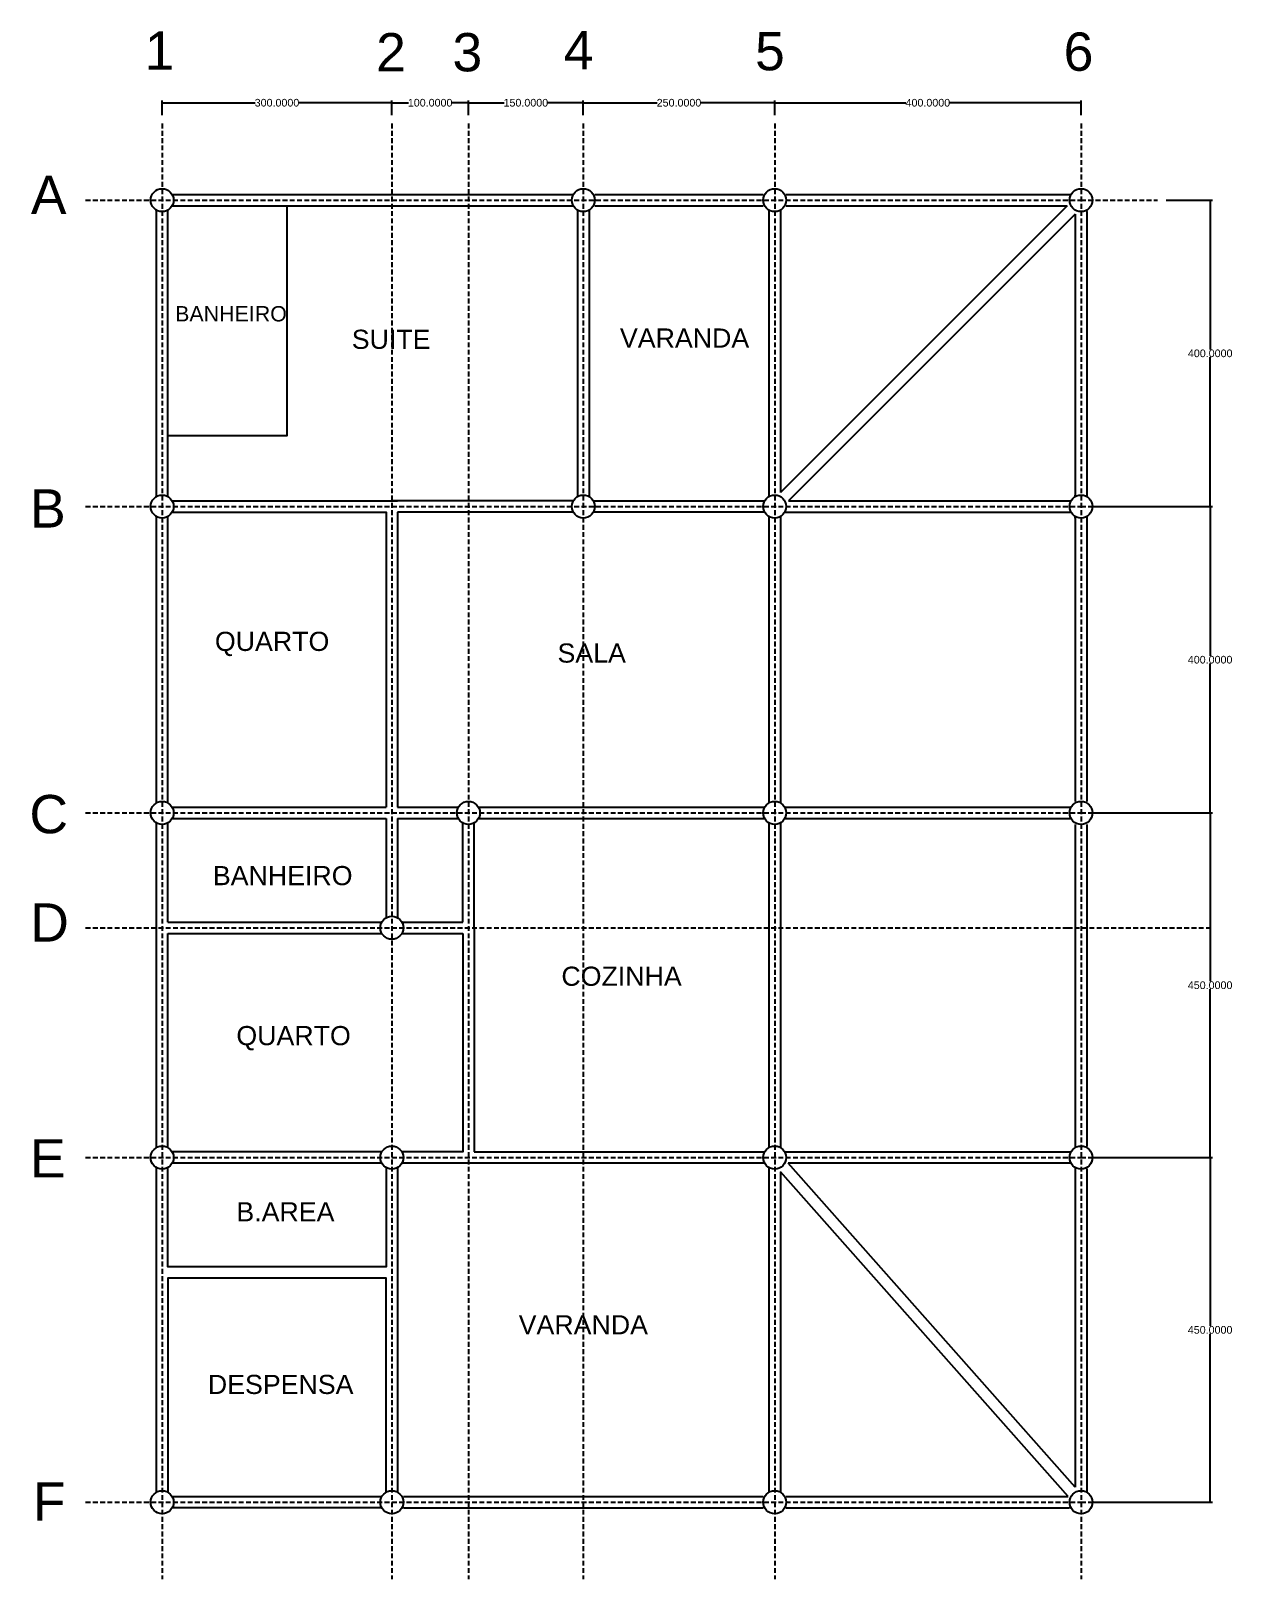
# Model space of a CAD drawing. Header units: millimetres. Extents: x 120 to 1688, y 93 to 2114.
import ezdxf

# ---------------------------------------------------------------- set-up
doc = ezdxf.new("R2010")
doc.units = ezdxf.units.MM
doc.linetypes.add('HIDDEN', pattern=[9.525, 6.35, -3.175])
for name, color, linetype in [('Cotas', 1, 'Continuous'), ('Estaca', 3, 'Continuous'), ('Textos', 1, 'Continuous'), ('Viga Baldrame', 2, 'Continuous')]:
    doc.layers.add(name, color=color, linetype=linetype)
doc.styles.get("Standard").update_dxf_attribs({"font": 'arial.ttf'})
doc.dimstyles.new('10cm', dxfattribs={"dimtxt": 10, "dimasz": 0.18, "dimexe": 3, "dimexo": 11, "dimgap": 0.09, "dimtad": 0, "dimtih": 1, "dimtoh": 1, "dimdec": 4, "dimzin": 0, "dimdsep": 46, "dimtxsty": 'Standard', "dimcen": 0.09, "dimadec": 0, "dimazin": 0, "dimtfac": 1, "dimtdec": 4, "dimtofl": 0, "dimtmove": 0, "dimatfit": 3, "dimfxl": 1, "dimtolj": 1, "dimtzin": 0, "dimarcsym": 0})

# ---------------------------------------------------------------- blocks, each defined once
blk = doc.blocks.new('*D17')
at = {"layer": 'Cotas', "color": 0, "lineweight": -2, "transparency": 16777216}
for p, q in [((291, 2004.4), (291, 2023.6)), ((591, 2004.4), (591, 2023.6)), ((291.2, 2020.6), (412.4, 2020.6)), ((590.8, 2020.6), (469.6, 2020.6))]:
    blk.add_line(p, q, dxfattribs=at)
at = {"layer": 'Cotas', "color": 0, "transparency": 16777216}
for points in [[(291.2, 2020.6), (291.2, 2020.6), (291, 2020.6)], [(590.8, 2020.6), (590.8, 2020.6), (591, 2020.6)]]:
    blk.add_solid(points, dxfattribs=at)
at = {"layer": 'Defpoints', "color": 0, "transparency": 16777216}
for p in [(591, 2020.6), (291, 1993.4), (591, 1993.4)]:
    blk.add_point(p, dxfattribs=at)
at = {"layer": 'Cotas', "color": 0, "transparency": 16777216, "insert": (441, 2020.6), "char_height": 10, "attachment_point": 5}
blk.add_mtext('\\A1;300.0000', dxfattribs=at)
blk = doc.blocks.new('*D18')
at = {"layer": 'Cotas', "color": 0, "lineweight": -2, "transparency": 16777216}
for p, q in [((591, 2004.4), (591, 2023.6)), ((691, 2004.4), (691, 2023.6)), ((591.2, 2020.6), (612.9, 2020.6)), ((690.8, 2020.6), (669.1, 2020.6))]:
    blk.add_line(p, q, dxfattribs=at)
at = {"layer": 'Cotas', "color": 0, "transparency": 16777216}
for points in [[(591.2, 2020.6), (591.2, 2020.6), (591, 2020.6)], [(690.8, 2020.6), (690.8, 2020.6), (691, 2020.6)]]:
    blk.add_solid(points, dxfattribs=at)
at = {"layer": 'Defpoints', "color": 0, "transparency": 16777216}
for p in [(691, 2020.6), (591, 1993.4), (691, 1993.4)]:
    blk.add_point(p, dxfattribs=at)
at = {"layer": 'Cotas', "color": 0, "transparency": 16777216, "insert": (641, 2020.6), "char_height": 10, "attachment_point": 5}
blk.add_mtext('\\A1;100.0000', dxfattribs=at)
blk = doc.blocks.new('*D19')
at = {"layer": 'Cotas', "color": 0, "lineweight": -2, "transparency": 16777216}
for p, q in [((691, 2004.4), (691, 2023.6)), ((841, 2004.4), (841, 2023.6)), ((691.2, 2020.6), (737.9, 2020.6)), ((840.8, 2020.6), (794.1, 2020.6))]:
    blk.add_line(p, q, dxfattribs=at)
at = {"layer": 'Cotas', "color": 0, "transparency": 16777216}
for points in [[(691.2, 2020.6), (691.2, 2020.6), (691, 2020.6)], [(840.8, 2020.6), (840.8, 2020.6), (841, 2020.6)]]:
    blk.add_solid(points, dxfattribs=at)
at = {"layer": 'Defpoints', "color": 0, "transparency": 16777216}
for p in [(841, 2020.6), (691, 1993.4), (841, 1993.4)]:
    blk.add_point(p, dxfattribs=at)
at = {"layer": 'Cotas', "color": 0, "transparency": 16777216, "insert": (766, 2020.6), "char_height": 10, "attachment_point": 5}
blk.add_mtext('\\A1;150.0000', dxfattribs=at)
blk = doc.blocks.new('*D11')
at = {"layer": 'Cotas', "color": 0, "lineweight": -2, "transparency": 16777216}
for p, q in [((841, 2004.4), (841, 2023.6)), ((1091, 2004.4), (1091, 2023.6)), ((841.2, 2020.6), (937.3, 2020.6)), ((1090.8, 2020.6), (994.7, 2020.6))]:
    blk.add_line(p, q, dxfattribs=at)
at = {"layer": 'Cotas', "color": 0, "transparency": 16777216}
for points in [[(841.2, 2020.6), (841.2, 2020.6), (841, 2020.6)], [(1090.8, 2020.6), (1090.8, 2020.6), (1091, 2020.6)]]:
    blk.add_solid(points, dxfattribs=at)
at = {"layer": 'Defpoints', "color": 0, "transparency": 16777216}
for p in [(1091, 2020.6), (841, 1993.4), (1091, 1993.4)]:
    blk.add_point(p, dxfattribs=at)
at = {"layer": 'Cotas', "color": 0, "transparency": 16777216, "insert": (966, 2020.6), "char_height": 10, "attachment_point": 5}
blk.add_mtext('\\A1;250.0000', dxfattribs=at)
blk = doc.blocks.new('*D12')
at = {"layer": 'Cotas', "color": 0, "lineweight": -2, "transparency": 16777216}
for p, q in [((1091, 2004.4), (1091, 2023.6)), ((1491, 2004.4), (1491, 2023.6)), ((1091.2, 2020.6), (1262.2, 2020.6)), ((1490.8, 2020.6), (1319.8, 2020.6))]:
    blk.add_line(p, q, dxfattribs=at)
at = {"layer": 'Cotas', "color": 0, "transparency": 16777216}
for points in [[(1091.2, 2020.6), (1091.2, 2020.5), (1091, 2020.6)], [(1490.8, 2020.6), (1490.8, 2020.5), (1491, 2020.6)]]:
    blk.add_solid(points, dxfattribs=at)
at = {"layer": 'Defpoints', "color": 0, "transparency": 16777216}
for p in [(1491, 2020.6), (1091, 1993.4), (1491, 1993.4)]:
    blk.add_point(p, dxfattribs=at)
at = {"layer": 'Cotas', "color": 0, "transparency": 16777216, "insert": (1291, 2020.6), "char_height": 10, "attachment_point": 5}
blk.add_mtext('\\A1;400.0000', dxfattribs=at)
blk = doc.blocks.new('*D13')
at = {"layer": 'Cotas', "color": 0, "lineweight": -2, "transparency": 16777216}
for p, q in [((1602, 1893.4), (1662.7, 1893.4)), ((1659.7, 1893.3), (1659.7, 1698.6)), ((1659.7, 1493.6), (1659.7, 1688.3)), ((1602, 1493.4), (1662.7, 1493.4))]:
    blk.add_line(p, q, dxfattribs=at)
at = {"layer": 'Cotas', "color": 0, "transparency": 16777216}
for points in [[(1659.6, 1893.3), (1659.7, 1893.3), (1659.7, 1893.4)], [(1659.6, 1493.6), (1659.7, 1493.6), (1659.7, 1493.4)]]:
    blk.add_solid(points, dxfattribs=at)
at = {"layer": 'Defpoints', "color": 0, "transparency": 16777216}
for p in [(1591, 1893.4), (1591, 1493.4), (1659.7, 1493.4)]:
    blk.add_point(p, dxfattribs=at)
at = {"layer": 'Cotas', "color": 0, "transparency": 16777216, "insert": (1659.7, 1693.4), "char_height": 10, "attachment_point": 5}
blk.add_mtext('\\A1;400.0000', dxfattribs=at)
blk = doc.blocks.new('*D14')
at = {"layer": 'Cotas', "color": 0, "lineweight": -2, "transparency": 16777216}
for p, q in [((1502, 1493.4), (1662.6, 1493.4)), ((1659.6, 1493.3), (1659.6, 1298.6)), ((1659.6, 1093.6), (1659.6, 1288.3)), ((1502, 1093.4), (1662.6, 1093.4))]:
    blk.add_line(p, q, dxfattribs=at)
at = {"layer": 'Cotas', "color": 0, "transparency": 16777216}
for points in [[(1659.6, 1493.3), (1659.7, 1493.3), (1659.6, 1493.4)], [(1659.6, 1093.6), (1659.7, 1093.6), (1659.6, 1093.4)]]:
    blk.add_solid(points, dxfattribs=at)
at = {"layer": 'Defpoints', "color": 0, "transparency": 16777216}
for p in [(1491, 1493.4), (1491, 1093.4), (1659.6, 1093.4)]:
    blk.add_point(p, dxfattribs=at)
at = {"layer": 'Cotas', "color": 0, "transparency": 16777216, "insert": (1659.6, 1293.4), "char_height": 10, "attachment_point": 5}
blk.add_mtext('\\A1;400.0000', dxfattribs=at)
blk = doc.blocks.new('*D15')
at = {"layer": 'Cotas', "color": 0, "lineweight": -2, "transparency": 16777216}
for p, q in [((1502, 1093.4), (1662.6, 1093.4)), ((1659.6, 1093.3), (1659.6, 873.6)), ((1659.6, 643.6), (1659.6, 863.3)), ((1502, 643.4), (1662.6, 643.4))]:
    blk.add_line(p, q, dxfattribs=at)
at = {"layer": 'Cotas', "color": 0, "transparency": 16777216}
for points in [[(1659.6, 1093.3), (1659.7, 1093.3), (1659.6, 1093.4)], [(1659.6, 643.6), (1659.7, 643.6), (1659.6, 643.4)]]:
    blk.add_solid(points, dxfattribs=at)
at = {"layer": 'Defpoints', "color": 0, "transparency": 16777216}
for p in [(1491, 1093.4), (1491, 643.4), (1659.6, 643.4)]:
    blk.add_point(p, dxfattribs=at)
at = {"layer": 'Cotas', "color": 0, "transparency": 16777216, "insert": (1659.6, 868.4), "char_height": 10, "attachment_point": 5}
blk.add_mtext('\\A1;450.0000', dxfattribs=at)
blk = doc.blocks.new('*D16')
at = {"layer": 'Cotas', "color": 0, "lineweight": -2, "transparency": 16777216}
for p, q in [((1502, 643.4), (1662.6, 643.4)), ((1659.6, 643.3), (1659.6, 423.6)), ((1659.6, 193.6), (1659.6, 413.3)), ((1502, 193.4), (1662.6, 193.4))]:
    blk.add_line(p, q, dxfattribs=at)
at = {"layer": 'Cotas', "color": 0, "transparency": 16777216}
for points in [[(1659.6, 643.3), (1659.7, 643.3), (1659.6, 643.4)], [(1659.6, 193.6), (1659.7, 193.6), (1659.6, 193.4)]]:
    blk.add_solid(points, dxfattribs=at)
at = {"layer": 'Defpoints', "color": 0, "transparency": 16777216}
for p in [(1491, 643.4), (1491, 193.4), (1659.6, 193.4)]:
    blk.add_point(p, dxfattribs=at)
at = {"layer": 'Cotas', "color": 0, "transparency": 16777216, "insert": (1659.6, 418.4), "char_height": 10, "attachment_point": 5}
blk.add_mtext('\\A1;450.0000', dxfattribs=at)

msp = doc.modelspace()

# ---------------------------------------------------------------- linework, layer by layer
for points in [[(1476.01154, 1900.9475), (1478.02116, 1900.9475)], [(1472.90494, 1885.9475), (1098.51154, 1511.5541)], [(1498.51154, 1878.4475), (1498.51154, 1880.45712)], [(1483.51154, 1506.43788), (1483.51154, 1508.4475)], [(1498.51154, 1508.4475), (1498.51154, 1506.43788)], [(283.51154, 1106.43788), (283.51154, 1480.45712)], [(1483.51154, 1478.4475), (1483.51154, 1480.45712)], [(1498.51154, 1480.45712), (1498.51154, 1478.4475)], [(1483.51154, 658.4475), (1483.51154, 656.43788)], [(1498.51154, 656.43788), (1498.51154, 658.4475)], [(698.51154, 635.9475), (604.00192, 635.9475)], [(1483.51154, 630.45712), (1483.51154, 628.4475)], [(1498.51154, 628.4475), (1498.51154, 630.45712)], [(1498.51154, 208.4475), (1498.51154, 206.43788)]]:
    msp.add_lwpolyline(points)
at = {"layer": 'Cotas', "linetype": 'HIDDEN'}
for points in [[(291.01154, 1993.4475), (291.01154, 93.13808)], [(591.01154, 1993.4475), (591.01154, 93.13808)], [(691.01154, 1993.4475), (691.01154, 93.13808)], [(841.01154, 1993.4475), (841.01154, 93.13808)], [(1091.01154, 1993.4475), (1091.01154, 93.13808)], [(1491.01154, 1993.4475), (1491.01154, 93.13808)], [(191.01154, 1893.4475), (1491.01154, 1893.4475), (1591.01154, 1893.4475)], [(191.01154, 1493.4475), (1491.01154, 1493.4475), (1591.01154, 1493.4475)], [(191.01154, 1093.4475), (1491.01154, 1093.4475), (1591.01154, 1093.4475)], [(191.01154, 943.4475), (1473.3485, 943.4475), (1659.62343, 943.4475)], [(191.01154, 643.4475), (1491.01154, 643.4475), (1591.01154, 643.4475)], [(191.01154, 193.4475), (1491.01154, 193.4475), (1591.01154, 193.4475)]]:
    msp.add_lwpolyline(points, dxfattribs=at)
at = {"layer": 'Estaca'}
for centre in [(291.01154, 1893.4475), (841.01154, 1893.4475), (1091.01154, 1893.4475), (1491.01154, 1893.4475), (291.01154, 1493.4475), (841.01154, 1493.4475), (1091.01154, 1493.4475), (1491.01154, 1493.4475), (291.01154, 1093.4475), (691.01154, 1093.4475), (1091.01154, 1093.4475), (1491.01154, 1093.4475), (591.01154, 943.4475), (291.01154, 643.4475), (591.01154, 643.4475), (1091.01154, 643.4475), (1491.01154, 643.4475), (291.01154, 193.4475), (591.01154, 193.4475), (1091.01154, 193.4475), (1491.01154, 193.4475)]:
    msp.add_circle(centre, 15, dxfattribs=at)
at = {"layer": 'Viga Baldrame'}
for p, q in [((1098.51154, 1080.45712), (1098.51154, 656.43788)), ((1078.02116, 635.9475), (604.00192, 635.9475)), ((1478.02116, 635.9475), (1108.53682, 635.9475)), ((1098.51154, 624.64511), (1098.51154, 206.43788))]:
    msp.add_line(p, q, dxfattribs=at)
for points in [[(304.00192, 1900.9475), (828.02116, 1900.9475)], [(856.01154, 1900.9475), (1076.01154, 1900.9475)], [(1106.01154, 1900.9475), (1476.01154, 1900.9475)], [(283.51154, 1506.43788), (283.51154, 1880.45712)], [(304.00192, 1885.9475), (454.00192, 1885.9475), (454.00192, 1585.9475), (304.00192, 1585.9475), (298.51154, 1585.9475)], [(298.51154, 1506.43788), (298.51154, 1880.45712)], [(304.00192, 1885.9475), (828.02116, 1885.9475)], [(833.51154, 1880.45712), (833.51154, 1506.43788)], [(848.51154, 1880.45712), (848.51154, 1506.43788)], [(856.01154, 1885.9475), (1076.01154, 1885.9475)], [(1083.51154, 1880.45712), (1083.51154, 1506.43788)], [(1472.90494, 1885.9475), (1098.51154, 1511.5541)], [(1098.51154, 1880.45712), (1098.51154, 1511.5541)], [(1106.01154, 1885.9475), (1472.90494, 1885.9475)], [(1483.51154, 1875.3409), (1109.11814, 1500.9475)], [(1483.51154, 1875.3409), (1483.51154, 1508.4475)], [(1498.51154, 1878.4475), (1498.51154, 1508.4475)], [(304.00192, 1500.9475), (598.51154, 1500.9475)], [(828.02116, 1500.9475), (591.01154, 1500.9475)], [(854.00192, 1500.9475), (1078.02116, 1500.9475)], [(1109.11814, 1500.9475), (1478.02116, 1500.9475)], [(283.51154, 1106.43788), (283.51154, 1480.45712)], [(298.51154, 1106.43788), (298.51154, 1480.45712)], [(304.00192, 1485.9475), (583.51154, 1485.9475), (583.51154, 1100.9475)], [(598.51154, 1485.9475), (598.51154, 1100.9475)], [(828.02116, 1485.9475), (598.51154, 1485.9475)], [(1078.02116, 1485.9475), (854.00192, 1485.9475)], [(1083.51154, 1480.45712), (1083.51154, 1393.4475)], [(1098.51154, 1480.45712), (1098.51154, 1393.4475)], [(1104.00192, 1485.9475), (1478.02116, 1485.9475)], [(1483.51154, 1478.4475), (1483.51154, 1393.4475)], [(1498.51154, 1478.4475), (1498.51154, 1393.4475)], [(1083.51154, 1393.4475), (1083.51154, 1106.43788)], [(1098.51154, 1393.4475), (1098.51154, 1106.43788)], [(1483.51154, 1393.4475), (1483.51154, 1108.4475)], [(1498.51154, 1393.4475), (1498.51154, 1108.4475)], [(304.00192, 1100.9475), (583.51154, 1100.9475)], [(598.51154, 1100.9475), (678.02116, 1100.9475)], [(704.00192, 1100.9475), (1078.02116, 1100.9475)], [(1104.00192, 1100.9475), (1478.02116, 1100.9475)], [(283.51154, 943.4475), (283.51154, 1080.45712)], [(298.51154, 950.9475), (298.51154, 1080.45712)], [(304.00192, 1085.9475), (583.51154, 1085.9475)], [(583.51154, 1085.9475), (583.51154, 956.43788)], [(598.51154, 1085.9475), (678.02116, 1085.9475)], [(598.51154, 1085.9475), (598.51154, 956.43788)], [(683.51154, 950.9475), (683.51154, 1080.45712)], [(698.51154, 943.4475), (698.51154, 1080.45712)], [(704.00192, 1085.9475), (1078.02116, 1085.9475)], [(1083.51154, 1080.45712), (1083.51154, 656.43788)], [(1104.00192, 1085.9475), (1478.02116, 1085.9475)], [(1483.51154, 1078.4475), (1483.51154, 658.4475)], [(1498.51154, 1078.4475), (1498.51154, 658.4475)], [(298.51154, 950.9475), (578.02116, 950.9475)], [(604.00192, 950.9475), (683.51154, 950.9475)], [(283.51154, 656.43788), (283.51154, 943.4475)], [(298.51154, 656.43788), (298.51154, 935.9475)], [(298.51154, 935.9475), (578.02116, 935.9475)], [(604.00192, 935.9475), (683.51154, 935.9475)], [(683.51154, 935.9475), (683.51154, 650.9475), (604.00192, 650.9475)], [(698.51154, 943.4475), (698.51154, 650.9475)], [(578.02116, 650.9475), (304.00192, 650.9475)], [(698.51154, 650.9475), (1078.02116, 650.9475)], [(1104.00192, 650.9475), (1478.02116, 650.9475)], [(283.51154, 493.4475), (283.51154, 630.45712)], [(583.51154, 630.45712), (583.51154, 500.9475), (298.51154, 500.9475), (298.51154, 630.45712)], [(578.02116, 635.9475), (304.00192, 635.9475)], [(598.51154, 630.45712), (598.51154, 343.4475)], [(1083.51154, 630.45712), (1083.51154, 206.43788)], [(1483.51154, 213.2053), (1108.53682, 635.9475)], [(1483.51154, 628.4475), (1483.51154, 213.2053)], [(1498.51154, 628.4475), (1498.51154, 208.4475)], [(1474.33371, 200.9475), (1098.51154, 624.64511)], [(283.51154, 206.43788), (283.51154, 493.4475)], [(583.51154, 206.43788), (583.51154, 485.9475), (298.51154, 485.9475), (298.51154, 206.43788)], [(598.51154, 493.4475), (598.51154, 206.43788)], [(304.00192, 200.9475), (578.02116, 200.9475)], [(578.02116, 185.9475), (304.00192, 185.9475)], [(606.01154, 200.9475), (1076.01154, 200.9475)], [(606.01154, 185.9475), (1076.01154, 185.9475)], [(1106.01154, 200.9475), (1474.33371, 200.9475)], [(1106.01154, 185.9475), (1476.01154, 185.9475)]]:
    msp.add_lwpolyline(points, dxfattribs=at)

# ---------------------------------------------------------------- texts
at = {"layer": 'Cotas'}
for s, p in [('1', (268.23303, 2063.66187)), ('2', (570.48003, 2061.61063)), ('3', (670.19764, 2061.63423)), ('4', (815.43452, 2064.35853)), ('5', (1065.34546, 2062.98411)), ('6', (1468.32901, 2062.34998)), ('A', (119.56733, 1875.26504)), ('B', (118.54445, 1465.93886)), ('C', (117.70501, 1066.8373)), ('D', (118.77224, 925.39081)), ('E', (118.41569, 617.42984)), ('F', (122.27248, 169.38212))]:
    msp.add_text(s, height=50, dxfattribs=at).set_placement(p)
at = {"layer": 'Textos', "attachment_point": 1}
for s, width, gutter_width, insert, char_height in [('BANHEIRO ', 280, 3579.08235, (307.96967, 1755.15878), 20), ('SUITE', 345.1992378, 12.5, (538.63991, 1724.2862), 25), ('VARANDA', 138.4912461, 12.5, (888.8736, 1725.91855), 25), ('QUARTO', 237.8956155, 12.5, (359.95965, 1329.90366), 25), ('SALA', 310.5995129, 12.5, (807.35412, 1314.64882), 25), ('BANHEIRO', 140.5932574, 12.5, (357.26129, 1024.07599), 25), ('COZINHA', 270.3424613, 12.5, (812.41842, 892.69494), 25), ('QUARTO', 180, 12.5, (387.96967, 815.15878), 25), ('B.AREA', 150, 12.5, (387.96967, 585.15878), 25), ('VARANDA', 530.17879, 12.5, (756.64856, 437.64099), 25), ('DESPENSA', 162.3567535, 12.5, (350.71989, 359.74163), 25)]:
    msp.add_mtext_dynamic_manual_height_columns(s, width=width, gutter_width=gutter_width, heights=[0], dxfattribs=dict(at, insert=insert, char_height=char_height))

# ---------------------------------------------------------------- dimensions: what is measured, and where the dimension line sits
at = {"layer": 'Cotas'}
for base, p1, p2, picture, middle in [((591.01154, 2020.61052), (291.01154, 1993.4475), (591.01154, 1993.4475), '*D17', (441.01154, 2020.61052)), ((691.01154, 2020.61052), (591.01154, 1993.4475), (691.01154, 1993.4475), '*D18', (641.01154, 2020.61052)), ((841.01154, 2020.61052), (691.01154, 1993.4475), (841.01154, 1993.4475), '*D19', (766.01154, 2020.61052)), ((1091.01154, 2020.58052), (841.01154, 1993.4475), (1091.01154, 1993.4475), '*D11', (966.01154, 2020.58052)), ((1491.01154, 2020.55052), (1091.01154, 1993.4475), (1491.01154, 1993.4475), '*D12', (1291.01154, 2020.55052))]:
    dim = msp.add_linear_dim(base=base, p1=p1, p2=p2, dimstyle='10cm', dxfattribs=at)
    dim.commit()
    dim.dimension.update_dxf_attribs({"geometry": picture, "text_midpoint": middle})
for base, p1, p2, picture, middle in [((1659.65343, 1493.4475), (1591.01154, 1893.4475), (1591.01154, 1493.4475), '*D13', (1659.65343, 1693.4475)), ((1659.62343, 1093.4475), (1491.01154, 1493.4475), (1491.01154, 1093.4475), '*D14', (1659.62343, 1293.4475)), ((1659.62343, 643.4475), (1491.01154, 1093.4475), (1491.01154, 643.4475), '*D15', (1659.62343, 868.4475)), ((1659.62343, 193.4475), (1491.01154, 643.4475), (1491.01154, 193.4475), '*D16', (1659.62343, 418.4475))]:
    dim = msp.add_linear_dim(base=base, p1=p1, p2=p2, angle=90, dimstyle='10cm', dxfattribs=at)
    dim.commit()
    dim.dimension.update_dxf_attribs({"geometry": picture, "text_midpoint": middle})

doc.saveas('drawing.dxf')
